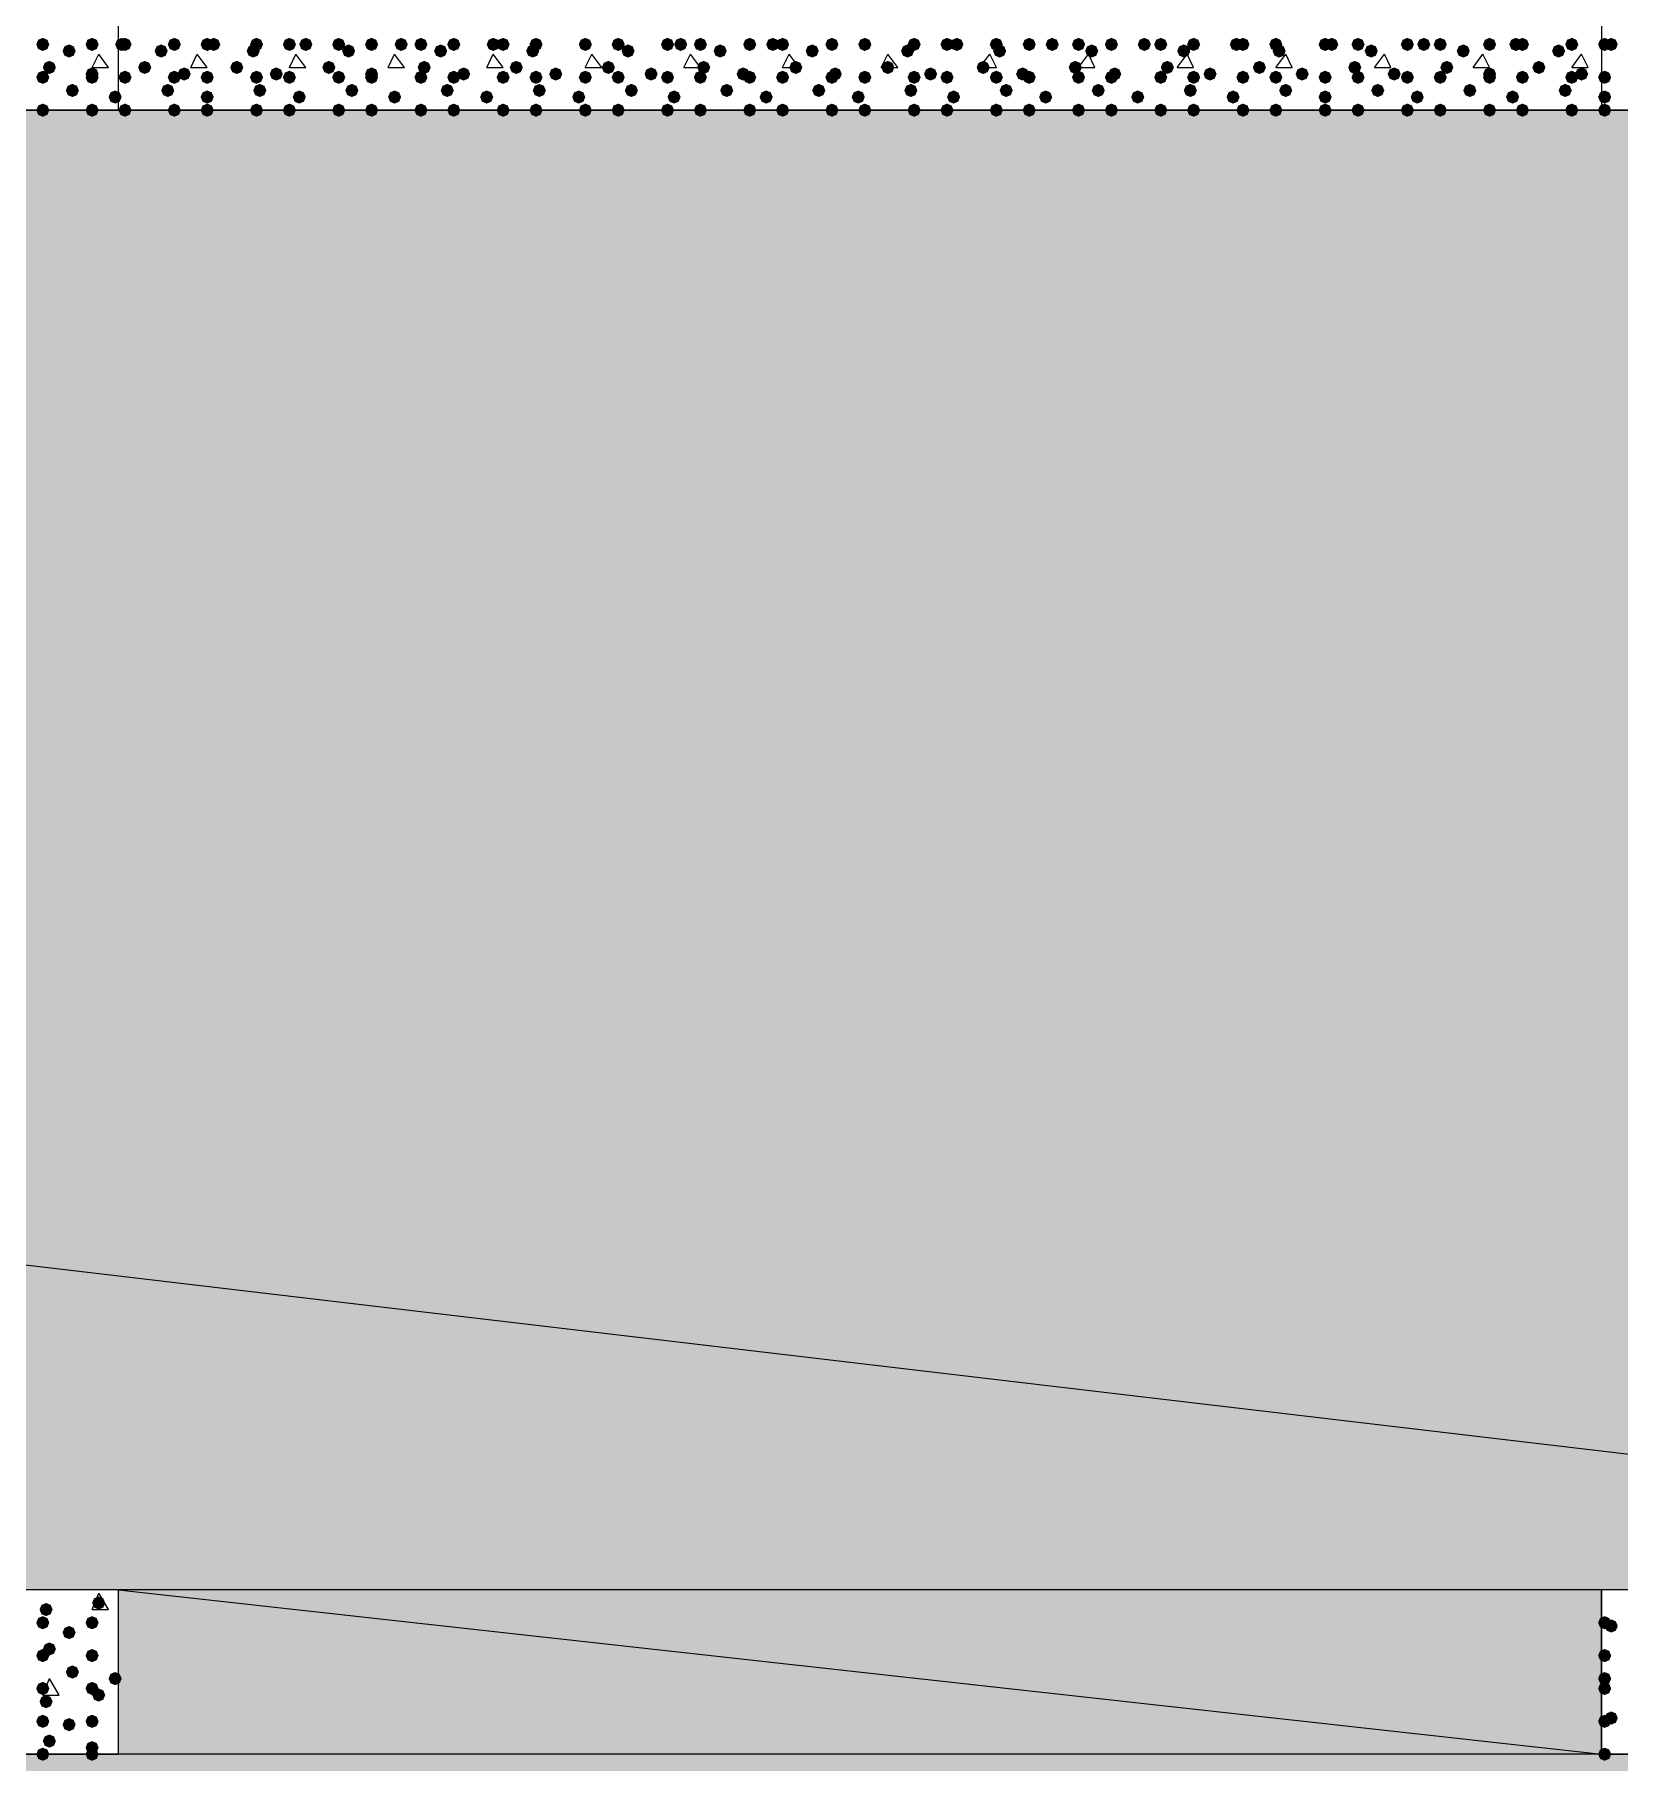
# Model space of a CAD drawing. Header units: millimetres. Extents: x 0 to 420, y 0 to 297.
# Drawn here: x 343.22 to 363.62, y 121.35 to 143.59 of the extents above; entities that cross this region are included whole.
import ezdxf

# ---------------------------------------------------------------- set-up
doc = ezdxf.new("R2010")
doc.units = ezdxf.units.MM
doc.layers.get('0').update_dxf_attribs({"linetype": 'CONTINUOUS'})

msp = doc.modelspace()

# ---------------------------------------------------------------- hatches: boundary and pattern name
at = {"true_color": 0x000007}
for points in [[(343.408, 143.467667), (343.383129, 143.407871), (343.323333, 143.383), (343.263537, 143.407871), (343.238667, 143.467667), (343.263537, 143.527462), (343.323333, 143.552333), (343.383129, 143.527463)], [(344.043, 143.467667), (344.018129, 143.407871), (343.958333, 143.383), (343.898537, 143.407871), (343.873667, 143.467667), (343.898537, 143.527462), (343.958333, 143.552333), (344.018129, 143.527463)], [(363.516333, 143.467667), (363.491463, 143.407871), (363.431667, 143.383), (363.371871, 143.407871), (363.347, 143.467667), (363.371871, 143.527462), (363.431667, 143.552333), (363.491462, 143.527463)], [(363.601, 143.467667), (363.576129, 143.407871), (363.516333, 143.383), (363.456537, 143.407871), (363.431667, 143.467667), (363.456537, 143.527462), (363.516333, 143.552333), (363.576129, 143.527463)], [(343.746667, 143.383), (343.721796, 143.323204), (343.662, 143.298333), (343.602204, 143.323204), (343.577333, 143.383), (343.602204, 143.442796), (343.662, 143.467667), (343.721796, 143.442796)], [(343.408, 143.044333), (343.383129, 142.984537), (343.323333, 142.959667), (343.263537, 142.984537), (343.238667, 143.044333), (343.263537, 143.104129), (343.323333, 143.129), (343.383129, 143.104129)], [(343.492667, 143.171333), (343.467796, 143.111537), (343.408, 143.086667), (343.348204, 143.111537), (343.323333, 143.171333), (343.348204, 143.231129), (343.408, 143.256), (343.467796, 143.231129)], [(344.043, 143.086667), (344.018129, 143.026871), (343.958333, 143.002), (343.898537, 143.026871), (343.873667, 143.086667), (343.898537, 143.146462), (343.958333, 143.171333), (344.018129, 143.146463)], [(344.043, 143.044333), (344.018129, 142.984537), (343.958333, 142.959667), (343.898537, 142.984537), (343.873667, 143.044333), (343.898537, 143.104129), (343.958333, 143.129), (344.018129, 143.104129)], [(363.516333, 143.044333), (363.491463, 142.984537), (363.431667, 142.959667), (363.371871, 142.984537), (363.347, 143.044333), (363.371871, 143.104129), (363.431667, 143.129), (363.491462, 143.104129)], [(343.789, 142.875), (343.764129, 142.815204), (343.704333, 142.790333), (343.644537, 142.815204), (343.619667, 142.875), (343.644537, 142.934796), (343.704333, 142.959667), (343.764129, 142.934796)], [(344.339333, 142.790333), (344.314462, 142.730537), (344.254667, 142.705667), (344.194871, 142.730537), (344.17, 142.790333), (344.194871, 142.850129), (344.254667, 142.875), (344.314462, 142.850129)], [(363.516333, 142.790333), (363.491463, 142.730537), (363.431667, 142.705667), (363.371871, 142.730537), (363.347, 142.790333), (363.371871, 142.850129), (363.431667, 142.875), (363.491462, 142.850129)], [(343.408, 142.621), (343.383129, 142.561204), (343.323333, 142.536333), (343.263537, 142.561204), (343.238667, 142.621), (343.263537, 142.680796), (343.323333, 142.705667), (343.383129, 142.680796)], [(344.043, 142.621), (344.018129, 142.561204), (343.958333, 142.536333), (343.898537, 142.561204), (343.873667, 142.621), (343.898537, 142.680796), (343.958333, 142.705667), (344.018129, 142.680796)], [(363.516333, 142.621), (363.491463, 142.561204), (363.431667, 142.536333), (363.371871, 142.561204), (363.347, 142.621), (363.371871, 142.680796), (363.431667, 142.705667), (363.491462, 142.680796)], [(344.127667, 123.401667), (344.102796, 123.341871), (344.043, 123.317), (343.983204, 123.341871), (343.958333, 123.401667), (343.983204, 123.461462), (344.043, 123.486333), (344.102796, 123.461463)], [(343.450333, 123.317), (343.425462, 123.257204), (343.365667, 123.232333), (343.305871, 123.257204), (343.281, 123.317), (343.305871, 123.376796), (343.365667, 123.401667), (343.425462, 123.376796)], [(343.408, 123.147667), (343.383129, 123.087871), (343.323333, 123.063), (343.263537, 123.087871), (343.238667, 123.147667), (343.263537, 123.207462), (343.323333, 123.232333), (343.383129, 123.207463)], [(343.746667, 123.020667), (343.721796, 122.960871), (343.662, 122.936), (343.602204, 122.960871), (343.577333, 123.020667), (343.602204, 123.080462), (343.662, 123.105333), (343.721796, 123.080463)], [(344.043, 123.147667), (344.018129, 123.087871), (343.958333, 123.063), (343.898537, 123.087871), (343.873667, 123.147667), (343.898537, 123.207462), (343.958333, 123.232333), (344.018129, 123.207463)], [(363.516333, 123.147667), (363.491463, 123.087871), (363.431667, 123.063), (363.371871, 123.087871), (363.347, 123.147667), (363.371871, 123.207462), (363.431667, 123.232333), (363.491462, 123.207463)], [(363.601, 123.105333), (363.576129, 123.045538), (363.516333, 123.020667), (363.456537, 123.045538), (363.431667, 123.105333), (363.456537, 123.165129), (363.516333, 123.19), (363.576129, 123.165129)], [(343.408, 122.724333), (343.383129, 122.664537), (343.323333, 122.639667), (343.263537, 122.664537), (343.238667, 122.724333), (343.263537, 122.784129), (343.323333, 122.809), (343.383129, 122.784129)], [(343.492667, 122.809), (343.467796, 122.749204), (343.408, 122.724333), (343.348204, 122.749204), (343.323333, 122.809), (343.348204, 122.868796), (343.408, 122.893667), (343.467796, 122.868796)], [(344.043, 122.724333), (344.018129, 122.664537), (343.958333, 122.639667), (343.898537, 122.664537), (343.873667, 122.724333), (343.898537, 122.784129), (343.958333, 122.809), (344.018129, 122.784129)], [(344.043, 122.724333), (344.018129, 122.664537), (343.958333, 122.639667), (343.898537, 122.664537), (343.873667, 122.724333), (343.898537, 122.784129), (343.958333, 122.809), (344.018129, 122.784129)], [(363.516333, 122.724333), (363.491463, 122.664537), (363.431667, 122.639667), (363.371871, 122.664537), (363.347, 122.724333), (363.371871, 122.784129), (363.431667, 122.809), (363.491462, 122.784129)], [(343.789, 122.512667), (343.764129, 122.452871), (343.704333, 122.428), (343.644537, 122.452871), (343.619667, 122.512667), (343.644537, 122.572462), (343.704333, 122.597333), (343.764129, 122.572463)], [(343.408, 122.301), (343.383129, 122.241204), (343.323333, 122.216333), (343.263537, 122.241204), (343.238667, 122.301), (343.263537, 122.360796), (343.323333, 122.385667), (343.383129, 122.360796)], [(344.043, 122.301), (344.018129, 122.241204), (343.958333, 122.216333), (343.898537, 122.241204), (343.873667, 122.301), (343.898537, 122.360796), (343.958333, 122.385667), (344.018129, 122.360796)], [(344.339333, 122.428), (344.314462, 122.368204), (344.254667, 122.343333), (344.194871, 122.368204), (344.17, 122.428), (344.194871, 122.487796), (344.254667, 122.512667), (344.314462, 122.487796)], [(363.516333, 122.428), (363.491463, 122.368204), (363.431667, 122.343333), (363.371871, 122.368204), (363.347, 122.428), (363.371871, 122.487796), (363.431667, 122.512667), (363.491462, 122.487796)], [(363.516333, 122.301), (363.491463, 122.241204), (363.431667, 122.216333), (363.371871, 122.241204), (363.347, 122.301), (363.371871, 122.360796), (363.431667, 122.385667), (363.491462, 122.360796)], [(343.450333, 122.131667), (343.425462, 122.071871), (343.365667, 122.047), (343.305871, 122.071871), (343.281, 122.131667), (343.305871, 122.191462), (343.365667, 122.216333), (343.425462, 122.191463)], [(344.127667, 122.216333), (344.102796, 122.156537), (344.043, 122.131667), (343.983204, 122.156537), (343.958333, 122.216333), (343.983204, 122.276129), (344.043, 122.301), (344.102796, 122.276129)], [(343.408, 121.877667), (343.383129, 121.817871), (343.323333, 121.793), (343.263537, 121.817871), (343.238667, 121.877667), (343.263537, 121.937462), (343.323333, 121.962333), (343.383129, 121.937463)], [(343.746667, 121.835333), (343.721796, 121.775538), (343.662, 121.750667), (343.602204, 121.775538), (343.577333, 121.835333), (343.602204, 121.895129), (343.662, 121.92), (343.721796, 121.895129)], [(344.043, 121.877667), (344.018129, 121.817871), (343.958333, 121.793), (343.898537, 121.817871), (343.873667, 121.877667), (343.898537, 121.937462), (343.958333, 121.962333), (344.018129, 121.937463)], [(363.516333, 121.877667), (363.491463, 121.817871), (363.431667, 121.793), (363.371871, 121.817871), (363.347, 121.877667), (363.371871, 121.937462), (363.431667, 121.962333), (363.491462, 121.937463)], [(363.601, 121.92), (363.576129, 121.860204), (363.516333, 121.835333), (363.456537, 121.860204), (363.431667, 121.92), (363.456537, 121.979796), (363.516333, 122.004667), (363.576129, 121.979796)], [(343.492667, 121.623667), (343.467796, 121.563871), (343.408, 121.539), (343.348204, 121.563871), (343.323333, 121.623667), (343.348204, 121.683462), (343.408, 121.708333), (343.467796, 121.683463)], [(343.408, 121.454333), (343.383129, 121.394537), (343.323333, 121.369667), (343.263537, 121.394537), (343.238667, 121.454333), (343.263537, 121.514129), (343.323333, 121.539), (343.383129, 121.514129)], [(344.043, 121.539), (344.018129, 121.479204), (343.958333, 121.454333), (343.898537, 121.479204), (343.873667, 121.539), (343.898537, 121.598796), (343.958333, 121.623667), (344.018129, 121.598796)], [(344.043, 121.454333), (344.018129, 121.394537), (343.958333, 121.369667), (343.898537, 121.394537), (343.873667, 121.454333), (343.898537, 121.514129), (343.958333, 121.539), (344.018129, 121.514129)], [(363.516333, 121.454333), (363.491463, 121.394537), (363.431667, 121.369667), (363.371871, 121.394537), (363.347, 121.454333), (363.371871, 121.514129), (363.431667, 121.539), (363.491462, 121.514129)]]:
    msp.add_hatch(color=0, dxfattribs=at).paths.add_polyline_path(points, flags=0)
at = {"true_color": 0x000008}
for points in [[(344.424, 143.467667), (344.399129, 143.407871), (344.339333, 143.383), (344.279537, 143.407871), (344.254667, 143.467667), (344.279537, 143.527462), (344.339333, 143.552333), (344.399129, 143.527463)], [(344.466333, 143.467667), (344.441462, 143.407871), (344.381667, 143.383), (344.321871, 143.407871), (344.297, 143.467667), (344.321871, 143.527462), (344.381667, 143.552333), (344.441462, 143.527463)], [(345.101333, 143.467667), (345.076462, 143.407871), (345.016667, 143.383), (344.956871, 143.407871), (344.932, 143.467667), (344.956871, 143.527462), (345.016667, 143.552333), (345.076462, 143.527463)], [(345.524667, 143.467667), (345.499796, 143.407871), (345.44, 143.383), (345.380204, 143.407871), (345.355333, 143.467667), (345.380204, 143.527462), (345.44, 143.552333), (345.499796, 143.527463)], [(345.609333, 143.467667), (345.584462, 143.407871), (345.524667, 143.383), (345.464871, 143.407871), (345.44, 143.467667), (345.464871, 143.527462), (345.524667, 143.552333), (345.584462, 143.527463)], [(346.159667, 143.467667), (346.134796, 143.407871), (346.075, 143.383), (346.015204, 143.407871), (345.990333, 143.467667), (346.015204, 143.527462), (346.075, 143.552333), (346.134796, 143.527463)], [(346.583, 143.467667), (346.558129, 143.407871), (346.498333, 143.383), (346.438538, 143.407871), (346.413667, 143.467667), (346.438537, 143.527462), (346.498333, 143.552333), (346.558129, 143.527463)], [(346.794667, 143.467667), (346.769796, 143.407871), (346.71, 143.383), (346.650204, 143.407871), (346.625333, 143.467667), (346.650204, 143.527462), (346.71, 143.552333), (346.769796, 143.527463)], [(347.218, 143.467667), (347.193129, 143.407871), (347.133333, 143.383), (347.073537, 143.407871), (347.048667, 143.467667), (347.073537, 143.527462), (347.133333, 143.552333), (347.193129, 143.527463)], [(347.641333, 143.467667), (347.616463, 143.407871), (347.556667, 143.383), (347.496871, 143.407871), (347.472, 143.467667), (347.496871, 143.527462), (347.556667, 143.552333), (347.616462, 143.527463)], [(348.022333, 143.467667), (347.997462, 143.407871), (347.937667, 143.383), (347.877871, 143.407871), (347.853, 143.467667), (347.877871, 143.527462), (347.937667, 143.552333), (347.997462, 143.527463)], [(348.276333, 143.467667), (348.251463, 143.407871), (348.191667, 143.383), (348.131871, 143.407871), (348.107, 143.467667), (348.131871, 143.527462), (348.191667, 143.552333), (348.251462, 143.527463)], [(348.699667, 143.467667), (348.674796, 143.407871), (348.615, 143.383), (348.555204, 143.407871), (348.530333, 143.467667), (348.555204, 143.527462), (348.615, 143.552333), (348.674796, 143.527463)], [(349.207667, 143.467667), (349.182796, 143.407871), (349.123, 143.383), (349.063204, 143.407871), (349.038333, 143.467667), (349.063204, 143.527462), (349.123, 143.552333), (349.182796, 143.527463)], [(349.334667, 143.467667), (349.309796, 143.407871), (349.25, 143.383), (349.190204, 143.407871), (349.165333, 143.467667), (349.190204, 143.527462), (349.25, 143.552333), (349.309796, 143.527463)], [(349.758, 143.467667), (349.733129, 143.407871), (349.673333, 143.383), (349.613538, 143.407871), (349.588667, 143.467667), (349.613537, 143.527462), (349.673333, 143.552333), (349.733129, 143.527463)], [(350.393, 143.467667), (350.368129, 143.407871), (350.308333, 143.383), (350.248538, 143.407871), (350.223667, 143.467667), (350.248537, 143.527462), (350.308333, 143.552333), (350.368129, 143.527463)], [(350.393, 143.467667), (350.368129, 143.407871), (350.308333, 143.383), (350.248538, 143.407871), (350.223667, 143.467667), (350.248537, 143.527462), (350.308333, 143.552333), (350.368129, 143.527463)], [(350.816333, 143.467667), (350.791462, 143.407871), (350.731667, 143.383), (350.671871, 143.407871), (350.647, 143.467667), (350.671871, 143.527462), (350.731667, 143.552333), (350.791462, 143.527463)], [(351.451333, 143.467667), (351.426462, 143.407871), (351.366667, 143.383), (351.306871, 143.407871), (351.282, 143.467667), (351.306871, 143.527462), (351.366667, 143.552333), (351.426462, 143.527463)], [(351.620667, 143.467667), (351.595796, 143.407871), (351.536, 143.383), (351.476204, 143.407871), (351.451333, 143.467667), (351.476204, 143.527462), (351.536, 143.552333), (351.595796, 143.527463)], [(351.874667, 143.467667), (351.849796, 143.407871), (351.79, 143.383), (351.730204, 143.407871), (351.705333, 143.467667), (351.730204, 143.527462), (351.79, 143.552333), (351.849796, 143.527463)], [(352.509667, 143.467667), (352.484796, 143.407871), (352.425, 143.383), (352.365204, 143.407871), (352.340333, 143.467667), (352.365204, 143.527462), (352.425, 143.552333), (352.484796, 143.527463)], [(352.806, 143.467667), (352.781129, 143.407871), (352.721333, 143.383), (352.661538, 143.407871), (352.636667, 143.467667), (352.661537, 143.527462), (352.721333, 143.552333), (352.781129, 143.527463)], [(352.933, 143.467667), (352.908129, 143.407871), (352.848333, 143.383), (352.788537, 143.407871), (352.763667, 143.467667), (352.788537, 143.527462), (352.848333, 143.552333), (352.908129, 143.527463)], [(353.568, 143.467667), (353.543129, 143.407871), (353.483333, 143.383), (353.423537, 143.407871), (353.398667, 143.467667), (353.423537, 143.527462), (353.483333, 143.552333), (353.543129, 143.527463)], [(353.991333, 143.467667), (353.966462, 143.407871), (353.906667, 143.383), (353.846871, 143.407871), (353.822, 143.467667), (353.846871, 143.527462), (353.906667, 143.552333), (353.966462, 143.527463)], [(353.991333, 143.467667), (353.966462, 143.407871), (353.906667, 143.383), (353.846871, 143.407871), (353.822, 143.467667), (353.846871, 143.527462), (353.906667, 143.552333), (353.966462, 143.527463)], [(354.626333, 143.467667), (354.601462, 143.407871), (354.541667, 143.383), (354.481871, 143.407871), (354.457, 143.467667), (354.481871, 143.527462), (354.541667, 143.552333), (354.601462, 143.527463)], [(355.049667, 143.467667), (355.024796, 143.407871), (354.965, 143.383), (354.905204, 143.407871), (354.880333, 143.467667), (354.905204, 143.527462), (354.965, 143.552333), (355.024796, 143.527463)], [(355.176667, 143.467667), (355.151796, 143.407871), (355.092, 143.383), (355.032204, 143.407871), (355.007333, 143.467667), (355.032204, 143.527462), (355.092, 143.552333), (355.151796, 143.527463)], [(355.684667, 143.467667), (355.659796, 143.407871), (355.6, 143.383), (355.540204, 143.407871), (355.515333, 143.467667), (355.540204, 143.527462), (355.6, 143.552333), (355.659796, 143.527463)], [(356.108, 143.467667), (356.083129, 143.407871), (356.023333, 143.383), (355.963538, 143.407871), (355.938667, 143.467667), (355.963537, 143.527462), (356.023333, 143.552333), (356.083129, 143.527463)], [(356.404333, 143.467667), (356.379462, 143.407871), (356.319667, 143.383), (356.259871, 143.407871), (356.235, 143.467667), (356.259871, 143.527462), (356.319667, 143.552333), (356.379462, 143.527463)], [(356.743, 143.467667), (356.718129, 143.407871), (356.658333, 143.383), (356.598538, 143.407871), (356.573667, 143.467667), (356.598537, 143.527462), (356.658333, 143.552333), (356.718129, 143.527463)], [(357.166333, 143.467667), (357.141462, 143.407871), (357.081667, 143.383), (357.021871, 143.407871), (356.997, 143.467667), (357.021871, 143.527462), (357.081667, 143.552333), (357.141462, 143.527463)], [(357.589667, 143.467667), (357.564796, 143.407871), (357.505, 143.383), (357.445204, 143.407871), (357.420333, 143.467667), (357.445204, 143.527462), (357.505, 143.552333), (357.564796, 143.527463)], [(357.801333, 143.467667), (357.776462, 143.407871), (357.716667, 143.383), (357.656871, 143.407871), (357.632, 143.467667), (357.656871, 143.527462), (357.716667, 143.552333), (357.776462, 143.527463)], [(358.224667, 143.467667), (358.199796, 143.407871), (358.14, 143.383), (358.080204, 143.407871), (358.055333, 143.467667), (358.080204, 143.527462), (358.14, 143.552333), (358.199796, 143.527463)], [(358.775, 143.467667), (358.750129, 143.407871), (358.690333, 143.383), (358.630538, 143.407871), (358.605667, 143.467667), (358.630537, 143.527462), (358.690333, 143.552333), (358.750129, 143.527463)], [(358.859667, 143.467667), (358.834796, 143.407871), (358.775, 143.383), (358.715204, 143.407871), (358.690333, 143.467667), (358.715204, 143.527462), (358.775, 143.552333), (358.834796, 143.527463)], [(359.283, 143.467667), (359.258129, 143.407871), (359.198333, 143.383), (359.138537, 143.407871), (359.113667, 143.467667), (359.138537, 143.527462), (359.198333, 143.552333), (359.258129, 143.527463)], [(359.918, 143.467667), (359.893129, 143.407871), (359.833333, 143.383), (359.773537, 143.407871), (359.748667, 143.467667), (359.773537, 143.527462), (359.833333, 143.552333), (359.893129, 143.527463)], [(360.002667, 143.467667), (359.977796, 143.407871), (359.918, 143.383), (359.858204, 143.407871), (359.833333, 143.467667), (359.858204, 143.527462), (359.918, 143.552333), (359.977796, 143.527463)], [(360.341333, 143.467667), (360.316462, 143.407871), (360.256667, 143.383), (360.196871, 143.407871), (360.172, 143.467667), (360.196871, 143.527462), (360.256667, 143.552333), (360.316462, 143.527463)], [(360.976333, 143.467667), (360.951462, 143.407871), (360.891667, 143.383), (360.831871, 143.407871), (360.807, 143.467667), (360.831871, 143.527462), (360.891667, 143.552333), (360.951462, 143.527463)], [(361.188, 143.467667), (361.163129, 143.407871), (361.103333, 143.383), (361.043537, 143.407871), (361.018667, 143.467667), (361.043537, 143.527462), (361.103333, 143.552333), (361.163129, 143.527463)], [(361.399667, 143.467667), (361.374796, 143.407871), (361.315, 143.383), (361.255204, 143.407871), (361.230333, 143.467667), (361.255204, 143.527462), (361.315, 143.552333), (361.374796, 143.527463)], [(362.034667, 143.467667), (362.009796, 143.407871), (361.95, 143.383), (361.890204, 143.407871), (361.865333, 143.467667), (361.890204, 143.527462), (361.95, 143.552333), (362.009796, 143.527463)], [(362.373333, 143.467667), (362.348462, 143.407871), (362.288667, 143.383), (362.228871, 143.407871), (362.204, 143.467667), (362.228871, 143.527462), (362.288667, 143.552333), (362.348462, 143.527463)], [(362.458, 143.467667), (362.433129, 143.407871), (362.373333, 143.383), (362.313538, 143.407871), (362.288667, 143.467667), (362.313537, 143.527462), (362.373333, 143.552333), (362.433129, 143.527463)], [(363.093, 143.467667), (363.068129, 143.407871), (363.008333, 143.383), (362.948537, 143.407871), (362.923667, 143.467667), (362.948537, 143.527462), (363.008333, 143.552333), (363.068129, 143.527463)], [(344.932, 143.383), (344.907129, 143.323204), (344.847333, 143.298333), (344.787537, 143.323204), (344.762667, 143.383), (344.787537, 143.442796), (344.847333, 143.467667), (344.907129, 143.442796)], [(346.117333, 143.383), (346.092462, 143.323204), (346.032667, 143.298333), (345.972871, 143.323204), (345.948, 143.383), (345.972871, 143.442796), (346.032667, 143.467667), (346.092462, 143.442796)], [(347.345, 143.383), (347.320129, 143.323204), (347.260333, 143.298333), (347.200538, 143.323204), (347.175667, 143.383), (347.200537, 143.442796), (347.260333, 143.467667), (347.320129, 143.442796)], [(348.530333, 143.383), (348.505463, 143.323204), (348.445667, 143.298333), (348.385871, 143.323204), (348.361, 143.383), (348.385871, 143.442796), (348.445667, 143.467667), (348.505462, 143.442796)], [(349.715667, 143.383), (349.690796, 143.323204), (349.631, 143.298333), (349.571204, 143.323204), (349.546333, 143.383), (349.571204, 143.442796), (349.631, 143.467667), (349.690796, 143.442796)], [(350.943333, 143.383), (350.918462, 143.323204), (350.858667, 143.298333), (350.798871, 143.323204), (350.774, 143.383), (350.798871, 143.442796), (350.858667, 143.467667), (350.918462, 143.442796)], [(352.128667, 143.383), (352.103796, 143.323204), (352.044, 143.298333), (351.984204, 143.323204), (351.959333, 143.383), (351.984204, 143.442796), (352.044, 143.467667), (352.103796, 143.442796)], [(353.314, 143.383), (353.289129, 143.323204), (353.229333, 143.298333), (353.169537, 143.323204), (353.144667, 143.383), (353.169537, 143.442796), (353.229333, 143.467667), (353.289129, 143.442796)], [(354.541667, 143.383), (354.516796, 143.323204), (354.457, 143.298333), (354.397204, 143.323204), (354.372333, 143.383), (354.397204, 143.442796), (354.457, 143.467667), (354.516796, 143.442796)], [(355.727, 143.383), (355.702129, 143.323204), (355.642333, 143.298333), (355.582538, 143.323204), (355.557667, 143.383), (355.582537, 143.442796), (355.642333, 143.467667), (355.702129, 143.442796)], [(356.912333, 143.383), (356.887462, 143.323204), (356.827667, 143.298333), (356.767871, 143.323204), (356.743, 143.383), (356.767871, 143.442796), (356.827667, 143.467667), (356.887462, 143.442796)], [(358.097667, 143.383), (358.072796, 143.323204), (358.013, 143.298333), (357.953204, 143.323204), (357.928333, 143.383), (357.953204, 143.442796), (358.013, 143.467667), (358.072796, 143.442796)], [(359.325333, 143.383), (359.300462, 143.323204), (359.240667, 143.298333), (359.180871, 143.323204), (359.156, 143.383), (359.180871, 143.442796), (359.240667, 143.467667), (359.300462, 143.442796)], [(360.510667, 143.383), (360.485796, 143.323204), (360.426, 143.298333), (360.366204, 143.323204), (360.341333, 143.383), (360.366204, 143.442796), (360.426, 143.467667), (360.485796, 143.442796)], [(361.696, 143.383), (361.671129, 143.323204), (361.611333, 143.298333), (361.551537, 143.323204), (361.526667, 143.383), (361.551537, 143.442796), (361.611333, 143.467667), (361.671129, 143.442796)], [(362.923667, 143.383), (362.898796, 143.323204), (362.839, 143.298333), (362.779204, 143.323204), (362.754333, 143.383), (362.779204, 143.442796), (362.839, 143.467667), (362.898796, 143.442796)], [(344.466333, 143.044333), (344.441462, 142.984537), (344.381667, 142.959667), (344.321871, 142.984537), (344.297, 143.044333), (344.321871, 143.104129), (344.381667, 143.129), (344.441462, 143.104129)], [(344.720333, 143.171333), (344.695462, 143.111537), (344.635667, 143.086667), (344.575871, 143.111537), (344.551, 143.171333), (344.575871, 143.231129), (344.635667, 143.256), (344.695462, 143.231129)], [(345.101333, 143.044333), (345.076462, 142.984537), (345.016667, 142.959667), (344.956871, 142.984537), (344.932, 143.044333), (344.956871, 143.104129), (345.016667, 143.129), (345.076462, 143.104129)], [(345.228333, 143.086667), (345.203463, 143.026871), (345.143667, 143.002), (345.083871, 143.026871), (345.059, 143.086667), (345.083871, 143.146462), (345.143667, 143.171333), (345.203462, 143.146463)], [(345.524667, 143.044333), (345.499796, 142.984537), (345.44, 142.959667), (345.380204, 142.984537), (345.355333, 143.044333), (345.380204, 143.104129), (345.44, 143.129), (345.499796, 143.104129)], [(345.905667, 143.171333), (345.880796, 143.111537), (345.821, 143.086667), (345.761204, 143.111537), (345.736333, 143.171333), (345.761204, 143.231129), (345.821, 143.256), (345.880796, 143.231129)], [(346.159667, 143.044333), (346.134796, 142.984537), (346.075, 142.959667), (346.015204, 142.984537), (345.990333, 143.044333), (346.015204, 143.104129), (346.075, 143.129), (346.134796, 143.104129)], [(346.413667, 143.086667), (346.388796, 143.026871), (346.329, 143.002), (346.269204, 143.026871), (346.244333, 143.086667), (346.269204, 143.146462), (346.329, 143.171333), (346.388796, 143.146463)], [(346.583, 143.044333), (346.558129, 142.984537), (346.498333, 142.959667), (346.438538, 142.984537), (346.413667, 143.044333), (346.438537, 143.104129), (346.498333, 143.129), (346.558129, 143.104129)], [(347.091, 143.171333), (347.066129, 143.111537), (347.006333, 143.086667), (346.946537, 143.111537), (346.921667, 143.171333), (346.946537, 143.231129), (347.006333, 143.256), (347.066129, 143.231129)], [(347.218, 143.044333), (347.193129, 142.984537), (347.133333, 142.959667), (347.073537, 142.984537), (347.048667, 143.044333), (347.073537, 143.104129), (347.133333, 143.129), (347.193129, 143.104129)], [(347.641333, 143.086667), (347.616463, 143.026871), (347.556667, 143.002), (347.496871, 143.026871), (347.472, 143.086667), (347.496871, 143.146462), (347.556667, 143.171333), (347.616462, 143.146463)], [(347.641333, 143.044333), (347.616463, 142.984537), (347.556667, 142.959667), (347.496871, 142.984537), (347.472, 143.044333), (347.496871, 143.104129), (347.556667, 143.129), (347.616462, 143.104129)], [(348.276333, 143.044333), (348.251463, 142.984537), (348.191667, 142.959667), (348.131871, 142.984537), (348.107, 143.044333), (348.131871, 143.104129), (348.191667, 143.129), (348.251462, 143.104129)], [(348.318667, 143.171333), (348.293796, 143.111537), (348.234, 143.086667), (348.174204, 143.111537), (348.149333, 143.171333), (348.174204, 143.231129), (348.234, 143.256), (348.293796, 143.231129)], [(348.699667, 143.044333), (348.674796, 142.984537), (348.615, 142.959667), (348.555204, 142.984537), (348.530333, 143.044333), (348.555204, 143.104129), (348.615, 143.129), (348.674796, 143.104129)], [(348.826667, 143.086667), (348.801796, 143.026871), (348.742, 143.002), (348.682204, 143.026871), (348.657333, 143.086667), (348.682204, 143.146462), (348.742, 143.171333), (348.801796, 143.146463)], [(349.334667, 143.044333), (349.309796, 142.984537), (349.25, 142.959667), (349.190204, 142.984537), (349.165333, 143.044333), (349.190204, 143.104129), (349.25, 143.129), (349.309796, 143.104129)], [(349.504, 143.171333), (349.479129, 143.111537), (349.419333, 143.086667), (349.359537, 143.111537), (349.334667, 143.171333), (349.359537, 143.231129), (349.419333, 143.256), (349.479129, 143.231129)], [(349.758, 143.044333), (349.733129, 142.984537), (349.673333, 142.959667), (349.613538, 142.984537), (349.588667, 143.044333), (349.613537, 143.104129), (349.673333, 143.129), (349.733129, 143.104129)], [(350.012, 143.086667), (349.987129, 143.026871), (349.927333, 143.002), (349.867538, 143.026871), (349.842667, 143.086667), (349.867537, 143.146462), (349.927333, 143.171333), (349.987129, 143.146463)], [(350.393, 143.044333), (350.368129, 142.984537), (350.308333, 142.959667), (350.248538, 142.984537), (350.223667, 143.044333), (350.248537, 143.104129), (350.308333, 143.129), (350.368129, 143.104129)], [(350.689333, 143.171333), (350.664462, 143.111537), (350.604667, 143.086667), (350.544871, 143.111537), (350.52, 143.171333), (350.544871, 143.231129), (350.604667, 143.256), (350.664462, 143.231129)], [(350.816333, 143.044333), (350.791462, 142.984537), (350.731667, 142.959667), (350.671871, 142.984537), (350.647, 143.044333), (350.671871, 143.104129), (350.731667, 143.129), (350.791462, 143.104129)], [(351.239667, 143.086667), (351.214796, 143.026871), (351.155, 143.002), (351.095204, 143.026871), (351.070333, 143.086667), (351.095204, 143.146462), (351.155, 143.171333), (351.214796, 143.146463)], [(351.451333, 143.044333), (351.426462, 142.984537), (351.366667, 142.959667), (351.306871, 142.984537), (351.282, 143.044333), (351.306871, 143.104129), (351.366667, 143.129), (351.426462, 143.104129)], [(351.874667, 143.044333), (351.849796, 142.984537), (351.79, 142.959667), (351.730204, 142.984537), (351.705333, 143.044333), (351.730204, 143.104129), (351.79, 143.129), (351.849796, 143.104129)], [(351.917, 143.171333), (351.892129, 143.111537), (351.832333, 143.086667), (351.772538, 143.111537), (351.747667, 143.171333), (351.772537, 143.231129), (351.832333, 143.256), (351.892129, 143.231129)], [(352.425, 143.086667), (352.400129, 143.026871), (352.340333, 143.002), (352.280538, 143.026871), (352.255667, 143.086667), (352.280537, 143.146462), (352.340333, 143.171333), (352.400129, 143.146463)], [(352.509667, 143.044333), (352.484796, 142.984537), (352.425, 142.959667), (352.365204, 142.984537), (352.340333, 143.044333), (352.365204, 143.104129), (352.425, 143.129), (352.484796, 143.104129)], [(352.933, 143.044333), (352.908129, 142.984537), (352.848333, 142.959667), (352.788537, 142.984537), (352.763667, 143.044333), (352.788537, 143.104129), (352.848333, 143.129), (352.908129, 143.104129)], [(353.102333, 143.171333), (353.077462, 143.111537), (353.017667, 143.086667), (352.957871, 143.111537), (352.933, 143.171333), (352.957871, 143.231129), (353.017667, 143.256), (353.077462, 143.231129)], [(353.568, 143.044333), (353.543129, 142.984537), (353.483333, 142.959667), (353.423537, 142.984537), (353.398667, 143.044333), (353.423537, 143.104129), (353.483333, 143.129), (353.543129, 143.104129)], [(353.610333, 143.086667), (353.585462, 143.026871), (353.525667, 143.002), (353.465871, 143.026871), (353.441, 143.086667), (353.465871, 143.146462), (353.525667, 143.171333), (353.585462, 143.146463)], [(353.991333, 143.044333), (353.966462, 142.984537), (353.906667, 142.959667), (353.846871, 142.984537), (353.822, 143.044333), (353.846871, 143.104129), (353.906667, 143.129), (353.966462, 143.104129)], [(354.287667, 143.171333), (354.262796, 143.111537), (354.203, 143.086667), (354.143204, 143.111537), (354.118333, 143.171333), (354.143204, 143.231129), (354.203, 143.256), (354.262796, 143.231129)], [(354.626333, 143.044333), (354.601462, 142.984537), (354.541667, 142.959667), (354.481871, 142.984537), (354.457, 143.044333), (354.481871, 143.104129), (354.541667, 143.129), (354.601462, 143.104129)], [(354.838, 143.086667), (354.813129, 143.026871), (354.753333, 143.002), (354.693537, 143.026871), (354.668667, 143.086667), (354.693537, 143.146462), (354.753333, 143.171333), (354.813129, 143.146463)], [(355.049667, 143.044333), (355.024796, 142.984537), (354.965, 142.959667), (354.905204, 142.984537), (354.880333, 143.044333), (354.905204, 143.104129), (354.965, 143.129), (355.024796, 143.104129)], [(355.515333, 143.171333), (355.490463, 143.111537), (355.430667, 143.086667), (355.370871, 143.111537), (355.346, 143.171333), (355.370871, 143.231129), (355.430667, 143.256), (355.490462, 143.231129)], [(355.684667, 143.044333), (355.659796, 142.984537), (355.6, 142.959667), (355.540204, 142.984537), (355.515333, 143.044333), (355.540204, 143.104129), (355.6, 143.129), (355.659796, 143.104129)], [(356.023333, 143.086667), (355.998462, 143.026871), (355.938667, 143.002), (355.878871, 143.026871), (355.854, 143.086667), (355.878871, 143.146462), (355.938667, 143.171333), (355.998462, 143.146463)], [(356.108, 143.044333), (356.083129, 142.984537), (356.023333, 142.959667), (355.963538, 142.984537), (355.938667, 143.044333), (355.963537, 143.104129), (356.023333, 143.129), (356.083129, 143.104129)], [(356.700667, 143.171333), (356.675796, 143.111537), (356.616, 143.086667), (356.556204, 143.111537), (356.531333, 143.171333), (356.556204, 143.231129), (356.616, 143.256), (356.675796, 143.231129)], [(356.743, 143.044333), (356.718129, 142.984537), (356.658333, 142.959667), (356.598538, 142.984537), (356.573667, 143.044333), (356.598537, 143.104129), (356.658333, 143.129), (356.718129, 143.104129)], [(357.166333, 143.044333), (357.141462, 142.984537), (357.081667, 142.959667), (357.021871, 142.984537), (356.997, 143.044333), (357.021871, 143.104129), (357.081667, 143.129), (357.141462, 143.104129)], [(357.208667, 143.086667), (357.183796, 143.026871), (357.124, 143.002), (357.064204, 143.026871), (357.039333, 143.086667), (357.064204, 143.146462), (357.124, 143.171333), (357.183796, 143.146463)], [(357.801333, 143.044333), (357.776462, 142.984537), (357.716667, 142.959667), (357.656871, 142.984537), (357.632, 143.044333), (357.656871, 143.104129), (357.716667, 143.129), (357.776462, 143.104129)], [(357.886, 143.171333), (357.861129, 143.111537), (357.801333, 143.086667), (357.741537, 143.111537), (357.716667, 143.171333), (357.741537, 143.231129), (357.801333, 143.256), (357.861129, 143.231129)], [(358.224667, 143.044333), (358.199796, 142.984537), (358.14, 142.959667), (358.080204, 142.984537), (358.055333, 143.044333), (358.080204, 143.104129), (358.14, 143.129), (358.199796, 143.104129)], [(358.436333, 143.086667), (358.411462, 143.026871), (358.351667, 143.002), (358.291871, 143.026871), (358.267, 143.086667), (358.291871, 143.146462), (358.351667, 143.171333), (358.411462, 143.146463)], [(358.859667, 143.044333), (358.834796, 142.984537), (358.775, 142.959667), (358.715204, 142.984537), (358.690333, 143.044333), (358.715204, 143.104129), (358.775, 143.129), (358.834796, 143.104129)], [(359.071333, 143.171333), (359.046462, 143.111537), (358.986667, 143.086667), (358.926871, 143.111537), (358.902, 143.171333), (358.926871, 143.231129), (358.986667, 143.256), (359.046462, 143.231129)], [(359.283, 143.044333), (359.258129, 142.984537), (359.198333, 142.959667), (359.138537, 142.984537), (359.113667, 143.044333), (359.138537, 143.104129), (359.198333, 143.129), (359.258129, 143.104129)], [(359.621667, 143.086667), (359.596796, 143.026871), (359.537, 143.002), (359.477204, 143.026871), (359.452333, 143.086667), (359.477204, 143.146462), (359.537, 143.171333), (359.596796, 143.146463)], [(359.918, 143.044333), (359.893129, 142.984537), (359.833333, 142.959667), (359.773537, 142.984537), (359.748667, 143.044333), (359.773537, 143.104129), (359.833333, 143.129), (359.893129, 143.104129)], [(360.299, 143.171333), (360.274129, 143.111537), (360.214333, 143.086667), (360.154537, 143.111537), (360.129667, 143.171333), (360.154537, 143.231129), (360.214333, 143.256), (360.274129, 143.231129)], [(360.341333, 143.044333), (360.316462, 142.984537), (360.256667, 142.959667), (360.196871, 142.984537), (360.172, 143.044333), (360.196871, 143.104129), (360.256667, 143.129), (360.316462, 143.104129)], [(360.807, 143.086667), (360.782129, 143.026871), (360.722333, 143.002), (360.662537, 143.026871), (360.637667, 143.086667), (360.662537, 143.146462), (360.722333, 143.171333), (360.782129, 143.146463)], [(360.976333, 143.044333), (360.951462, 142.984537), (360.891667, 142.959667), (360.831871, 142.984537), (360.807, 143.044333), (360.831871, 143.104129), (360.891667, 143.129), (360.951462, 143.104129)], [(361.399667, 143.044333), (361.374796, 142.984537), (361.315, 142.959667), (361.255204, 142.984537), (361.230333, 143.044333), (361.255204, 143.104129), (361.315, 143.129), (361.374796, 143.104129)], [(361.484333, 143.171333), (361.459462, 143.111537), (361.399667, 143.086667), (361.339871, 143.111537), (361.315, 143.171333), (361.339871, 143.231129), (361.399667, 143.256), (361.459462, 143.231129)], [(362.034667, 143.086667), (362.009796, 143.026871), (361.95, 143.002), (361.890204, 143.026871), (361.865333, 143.086667), (361.890204, 143.146462), (361.95, 143.171333), (362.009796, 143.146463)], [(362.034667, 143.044333), (362.009796, 142.984537), (361.95, 142.959667), (361.890204, 142.984537), (361.865333, 143.044333), (361.890204, 143.104129), (361.95, 143.129), (362.009796, 143.104129)], [(362.458, 143.044333), (362.433129, 142.984537), (362.373333, 142.959667), (362.313538, 142.984537), (362.288667, 143.044333), (362.313537, 143.104129), (362.373333, 143.129), (362.433129, 143.104129)], [(362.669667, 143.171333), (362.644796, 143.111537), (362.585, 143.086667), (362.525204, 143.111537), (362.500333, 143.171333), (362.525204, 143.231129), (362.585, 143.256), (362.644796, 143.231129)], [(363.093, 143.044333), (363.068129, 142.984537), (363.008333, 142.959667), (362.948537, 142.984537), (362.923667, 143.044333), (362.948537, 143.104129), (363.008333, 143.129), (363.068129, 143.104129)], [(363.22, 143.086667), (363.195129, 143.026871), (363.135333, 143.002), (363.075538, 143.026871), (363.050667, 143.086667), (363.075537, 143.146462), (363.135333, 143.171333), (363.195129, 143.146463)], [(345.016667, 142.875), (344.991796, 142.815204), (344.932, 142.790333), (344.872204, 142.815204), (344.847333, 142.875), (344.872204, 142.934796), (344.932, 142.959667), (344.991796, 142.934796)], [(345.524667, 142.790333), (345.499796, 142.730537), (345.44, 142.705667), (345.380204, 142.730537), (345.355333, 142.790333), (345.380204, 142.850129), (345.44, 142.875), (345.499796, 142.850129)], [(346.202, 142.875), (346.177129, 142.815204), (346.117333, 142.790333), (346.057538, 142.815204), (346.032667, 142.875), (346.057537, 142.934796), (346.117333, 142.959667), (346.177129, 142.934796)], [(346.71, 142.790333), (346.685129, 142.730537), (346.625333, 142.705667), (346.565538, 142.730537), (346.540667, 142.790333), (346.565537, 142.850129), (346.625333, 142.875), (346.685129, 142.850129)], [(347.387333, 142.875), (347.362462, 142.815204), (347.302667, 142.790333), (347.242871, 142.815204), (347.218, 142.875), (347.242871, 142.934796), (347.302667, 142.959667), (347.362462, 142.934796)], [(347.937667, 142.790333), (347.912796, 142.730537), (347.853, 142.705667), (347.793204, 142.730537), (347.768333, 142.790333), (347.793204, 142.850129), (347.853, 142.875), (347.912796, 142.850129)], [(348.615, 142.875), (348.590129, 142.815204), (348.530333, 142.790333), (348.470537, 142.815204), (348.445667, 142.875), (348.470537, 142.934796), (348.530333, 142.959667), (348.590129, 142.934796)], [(349.123, 142.790333), (349.098129, 142.730537), (349.038333, 142.705667), (348.978538, 142.730537), (348.953667, 142.790333), (348.978537, 142.850129), (349.038333, 142.875), (349.098129, 142.850129)], [(349.800333, 142.875), (349.775463, 142.815204), (349.715667, 142.790333), (349.655871, 142.815204), (349.631, 142.875), (349.655871, 142.934796), (349.715667, 142.959667), (349.775462, 142.934796)], [(350.308333, 142.790333), (350.283462, 142.730537), (350.223667, 142.705667), (350.163871, 142.730537), (350.139, 142.790333), (350.163871, 142.850129), (350.223667, 142.875), (350.283462, 142.850129)], [(350.985667, 142.875), (350.960796, 142.815204), (350.901, 142.790333), (350.841204, 142.815204), (350.816333, 142.875), (350.841204, 142.934796), (350.901, 142.959667), (350.960796, 142.934796)], [(351.536, 142.790333), (351.511129, 142.730537), (351.451333, 142.705667), (351.391538, 142.730537), (351.366667, 142.790333), (351.391537, 142.850129), (351.451333, 142.875), (351.511129, 142.850129)], [(352.213333, 142.875), (352.188463, 142.815204), (352.128667, 142.790333), (352.068871, 142.815204), (352.044, 142.875), (352.068871, 142.934796), (352.128667, 142.959667), (352.188462, 142.934796)], [(352.721333, 142.790333), (352.696462, 142.730537), (352.636667, 142.705667), (352.576871, 142.730537), (352.552, 142.790333), (352.576871, 142.850129), (352.636667, 142.875), (352.696462, 142.850129)], [(353.398667, 142.875), (353.373796, 142.815204), (353.314, 142.790333), (353.254204, 142.815204), (353.229333, 142.875), (353.254204, 142.934796), (353.314, 142.959667), (353.373796, 142.934796)], [(353.906667, 142.790333), (353.881796, 142.730537), (353.822, 142.705667), (353.762204, 142.730537), (353.737333, 142.790333), (353.762204, 142.850129), (353.822, 142.875), (353.881796, 142.850129)], [(354.584, 142.875), (354.559129, 142.815204), (354.499333, 142.790333), (354.439537, 142.815204), (354.414667, 142.875), (354.439537, 142.934796), (354.499333, 142.959667), (354.559129, 142.934796)], [(355.134333, 142.790333), (355.109462, 142.730537), (355.049667, 142.705667), (354.989871, 142.730537), (354.965, 142.790333), (354.989871, 142.850129), (355.049667, 142.875), (355.109462, 142.850129)], [(355.811667, 142.875), (355.786796, 142.815204), (355.727, 142.790333), (355.667204, 142.815204), (355.642333, 142.875), (355.667204, 142.934796), (355.727, 142.959667), (355.786796, 142.934796)], [(356.319667, 142.790333), (356.294796, 142.730537), (356.235, 142.705667), (356.175204, 142.730537), (356.150333, 142.790333), (356.175204, 142.850129), (356.235, 142.875), (356.294796, 142.850129)], [(356.997, 142.875), (356.972129, 142.815204), (356.912333, 142.790333), (356.852538, 142.815204), (356.827667, 142.875), (356.852537, 142.934796), (356.912333, 142.959667), (356.972129, 142.934796)], [(357.505, 142.790333), (357.480129, 142.730537), (357.420333, 142.705667), (357.360537, 142.730537), (357.335667, 142.790333), (357.360537, 142.850129), (357.420333, 142.875), (357.480129, 142.850129)], [(358.182333, 142.875), (358.157462, 142.815204), (358.097667, 142.790333), (358.037871, 142.815204), (358.013, 142.875), (358.037871, 142.934796), (358.097667, 142.959667), (358.157462, 142.934796)], [(358.732667, 142.790333), (358.707796, 142.730537), (358.648, 142.705667), (358.588204, 142.730537), (358.563333, 142.790333), (358.588204, 142.850129), (358.648, 142.875), (358.707796, 142.850129)], [(359.41, 142.875), (359.385129, 142.815204), (359.325333, 142.790333), (359.265538, 142.815204), (359.240667, 142.875), (359.265537, 142.934796), (359.325333, 142.959667), (359.385129, 142.934796)], [(359.918, 142.790333), (359.893129, 142.730537), (359.833333, 142.705667), (359.773537, 142.730537), (359.748667, 142.790333), (359.773537, 142.850129), (359.833333, 142.875), (359.893129, 142.850129)], [(360.595333, 142.875), (360.570462, 142.815204), (360.510667, 142.790333), (360.450871, 142.815204), (360.426, 142.875), (360.450871, 142.934796), (360.510667, 142.959667), (360.570462, 142.934796)], [(361.103333, 142.790333), (361.078463, 142.730537), (361.018667, 142.705667), (360.958871, 142.730537), (360.934, 142.790333), (360.958871, 142.850129), (361.018667, 142.875), (361.078462, 142.850129)], [(361.780667, 142.875), (361.755796, 142.815204), (361.696, 142.790333), (361.636204, 142.815204), (361.611333, 142.875), (361.636204, 142.934796), (361.696, 142.959667), (361.755796, 142.934796)], [(362.331, 142.790333), (362.306129, 142.730537), (362.246333, 142.705667), (362.186537, 142.730537), (362.161667, 142.790333), (362.186537, 142.850129), (362.246333, 142.875), (362.306129, 142.850129)], [(363.008333, 142.875), (362.983462, 142.815204), (362.923667, 142.790333), (362.863871, 142.815204), (362.839, 142.875), (362.863871, 142.934796), (362.923667, 142.959667), (362.983462, 142.934796)], [(344.466333, 142.621), (344.441462, 142.561204), (344.381667, 142.536333), (344.321871, 142.561204), (344.297, 142.621), (344.321871, 142.680796), (344.381667, 142.705667), (344.441462, 142.680796)], [(345.101333, 142.621), (345.076462, 142.561204), (345.016667, 142.536333), (344.956871, 142.561204), (344.932, 142.621), (344.956871, 142.680796), (345.016667, 142.705667), (345.076462, 142.680796)], [(345.524667, 142.621), (345.499796, 142.561204), (345.44, 142.536333), (345.380204, 142.561204), (345.355333, 142.621), (345.380204, 142.680796), (345.44, 142.705667), (345.499796, 142.680796)], [(346.159667, 142.621), (346.134796, 142.561204), (346.075, 142.536333), (346.015204, 142.561204), (345.990333, 142.621), (346.015204, 142.680796), (346.075, 142.705667), (346.134796, 142.680796)], [(346.583, 142.621), (346.558129, 142.561204), (346.498333, 142.536333), (346.438538, 142.561204), (346.413667, 142.621), (346.438537, 142.680796), (346.498333, 142.705667), (346.558129, 142.680796)], [(347.218, 142.621), (347.193129, 142.561204), (347.133333, 142.536333), (347.073537, 142.561204), (347.048667, 142.621), (347.073537, 142.680796), (347.133333, 142.705667), (347.193129, 142.680796)], [(347.641333, 142.621), (347.616463, 142.561204), (347.556667, 142.536333), (347.496871, 142.561204), (347.472, 142.621), (347.496871, 142.680796), (347.556667, 142.705667), (347.616462, 142.680796)], [(348.276333, 142.621), (348.251463, 142.561204), (348.191667, 142.536333), (348.131871, 142.561204), (348.107, 142.621), (348.131871, 142.680796), (348.191667, 142.705667), (348.251462, 142.680796)], [(348.699667, 142.621), (348.674796, 142.561204), (348.615, 142.536333), (348.555204, 142.561204), (348.530333, 142.621), (348.555204, 142.680796), (348.615, 142.705667), (348.674796, 142.680796)], [(349.334667, 142.621), (349.309796, 142.561204), (349.25, 142.536333), (349.190204, 142.561204), (349.165333, 142.621), (349.190204, 142.680796), (349.25, 142.705667), (349.309796, 142.680796)], [(349.758, 142.621), (349.733129, 142.561204), (349.673333, 142.536333), (349.613538, 142.561204), (349.588667, 142.621), (349.613537, 142.680796), (349.673333, 142.705667), (349.733129, 142.680796)], [(350.393, 142.621), (350.368129, 142.561204), (350.308333, 142.536333), (350.248538, 142.561204), (350.223667, 142.621), (350.248537, 142.680796), (350.308333, 142.705667), (350.368129, 142.680796)], [(350.816333, 142.621), (350.791462, 142.561204), (350.731667, 142.536333), (350.671871, 142.561204), (350.647, 142.621), (350.671871, 142.680796), (350.731667, 142.705667), (350.791462, 142.680796)], [(351.451333, 142.621), (351.426462, 142.561204), (351.366667, 142.536333), (351.306871, 142.561204), (351.282, 142.621), (351.306871, 142.680796), (351.366667, 142.705667), (351.426462, 142.680796)], [(351.874667, 142.621), (351.849796, 142.561204), (351.79, 142.536333), (351.730204, 142.561204), (351.705333, 142.621), (351.730204, 142.680796), (351.79, 142.705667), (351.849796, 142.680796)], [(352.509667, 142.621), (352.484796, 142.561204), (352.425, 142.536333), (352.365204, 142.561204), (352.340333, 142.621), (352.365204, 142.680796), (352.425, 142.705667), (352.484796, 142.680796)], [(352.933, 142.621), (352.908129, 142.561204), (352.848333, 142.536333), (352.788537, 142.561204), (352.763667, 142.621), (352.788537, 142.680796), (352.848333, 142.705667), (352.908129, 142.680796)], [(353.568, 142.621), (353.543129, 142.561204), (353.483333, 142.536333), (353.423537, 142.561204), (353.398667, 142.621), (353.423537, 142.680796), (353.483333, 142.705667), (353.543129, 142.680796)], [(353.991333, 142.621), (353.966462, 142.561204), (353.906667, 142.536333), (353.846871, 142.561204), (353.822, 142.621), (353.846871, 142.680796), (353.906667, 142.705667), (353.966462, 142.680796)], [(354.626333, 142.621), (354.601462, 142.561204), (354.541667, 142.536333), (354.481871, 142.561204), (354.457, 142.621), (354.481871, 142.680796), (354.541667, 142.705667), (354.601462, 142.680796)], [(355.049667, 142.621), (355.024796, 142.561204), (354.965, 142.536333), (354.905204, 142.561204), (354.880333, 142.621), (354.905204, 142.680796), (354.965, 142.705667), (355.024796, 142.680796)], [(355.684667, 142.621), (355.659796, 142.561204), (355.6, 142.536333), (355.540204, 142.561204), (355.515333, 142.621), (355.540204, 142.680796), (355.6, 142.705667), (355.659796, 142.680796)], [(356.108, 142.621), (356.083129, 142.561204), (356.023333, 142.536333), (355.963538, 142.561204), (355.938667, 142.621), (355.963537, 142.680796), (356.023333, 142.705667), (356.083129, 142.680796)], [(356.743, 142.621), (356.718129, 142.561204), (356.658333, 142.536333), (356.598538, 142.561204), (356.573667, 142.621), (356.598537, 142.680796), (356.658333, 142.705667), (356.718129, 142.680796)], [(357.166333, 142.621), (357.141462, 142.561204), (357.081667, 142.536333), (357.021871, 142.561204), (356.997, 142.621), (357.021871, 142.680796), (357.081667, 142.705667), (357.141462, 142.680796)], [(357.801333, 142.621), (357.776462, 142.561204), (357.716667, 142.536333), (357.656871, 142.561204), (357.632, 142.621), (357.656871, 142.680796), (357.716667, 142.705667), (357.776462, 142.680796)], [(358.224667, 142.621), (358.199796, 142.561204), (358.14, 142.536333), (358.080204, 142.561204), (358.055333, 142.621), (358.080204, 142.680796), (358.14, 142.705667), (358.199796, 142.680796)], [(358.859667, 142.621), (358.834796, 142.561204), (358.775, 142.536333), (358.715204, 142.561204), (358.690333, 142.621), (358.715204, 142.680796), (358.775, 142.705667), (358.834796, 142.680796)], [(359.283, 142.621), (359.258129, 142.561204), (359.198333, 142.536333), (359.138537, 142.561204), (359.113667, 142.621), (359.138537, 142.680796), (359.198333, 142.705667), (359.258129, 142.680796)], [(359.918, 142.621), (359.893129, 142.561204), (359.833333, 142.536333), (359.773537, 142.561204), (359.748667, 142.621), (359.773537, 142.680796), (359.833333, 142.705667), (359.893129, 142.680796)], [(360.341333, 142.621), (360.316462, 142.561204), (360.256667, 142.536333), (360.196871, 142.561204), (360.172, 142.621), (360.196871, 142.680796), (360.256667, 142.705667), (360.316462, 142.680796)], [(360.976333, 142.621), (360.951462, 142.561204), (360.891667, 142.536333), (360.831871, 142.561204), (360.807, 142.621), (360.831871, 142.680796), (360.891667, 142.705667), (360.951462, 142.680796)], [(361.399667, 142.621), (361.374796, 142.561204), (361.315, 142.536333), (361.255204, 142.561204), (361.230333, 142.621), (361.255204, 142.680796), (361.315, 142.705667), (361.374796, 142.680796)], [(362.034667, 142.621), (362.009796, 142.561204), (361.95, 142.536333), (361.890204, 142.561204), (361.865333, 142.621), (361.890204, 142.680796), (361.95, 142.705667), (362.009796, 142.680796)], [(362.458, 142.621), (362.433129, 142.561204), (362.373333, 142.536333), (362.313538, 142.561204), (362.288667, 142.621), (362.313537, 142.680796), (362.373333, 142.705667), (362.433129, 142.680796)], [(363.093, 142.621), (363.068129, 142.561204), (363.008333, 142.536333), (362.948537, 142.561204), (362.923667, 142.621), (362.948537, 142.680796), (363.008333, 142.705667), (363.068129, 142.680796)]]:
    msp.add_hatch(color=0, dxfattribs=at).paths.add_polyline_path(points, flags=0)
h = msp.add_hatch(color=0, dxfattribs=at)
h.paths.add_polyline_path([(378.544667, 142.621), (217.17, 142.621), (378.544667, 123.571)], flags=0)
h.paths.add_polyline_path([(217.17, 142.621), (378.544667, 123.571), (217.17, 123.571)], flags=0)
h = msp.add_hatch(color=0, dxfattribs=at)
h.paths.add_polyline_path([(363.389333, 123.571), (344.297, 123.571), (363.389333, 121.454333)], flags=0)
h.paths.add_polyline_path([(344.297, 123.571), (363.389333, 121.454333), (344.297, 121.454333)], flags=0)
h = msp.add_hatch(color=0, dxfattribs=at)
h.paths.add_polyline_path([(378.544667, 121.454333), (32.469667, 121.454333), (378.544667, 102.362)], flags=0)
h.paths.add_polyline_path([(32.469667, 121.454333), (378.544667, 102.362), (32.469667, 102.362)], flags=0)

# ---------------------------------------------------------------- linework, layer by layer
at = {"color": 0, "true_color": 0x000007}
for points in [[(31.369, 142.621), (31.369, 165.946667), (379.603, 165.946667), (379.603, 142.621), (217.17, 142.621), (217.17, 121.454333), (193.844333, 121.454333), (193.844333, 142.621)], [(31.369, 142.621), (31.369, 165.946667), (379.603, 165.946667), (379.603, 142.621), (217.17, 142.621), (217.17, 121.454333), (193.844333, 121.454333), (193.844333, 142.621)], [(342.180333, 144.737667), (342.180333, 142.621), (344.297, 142.621), (344.297, 144.737667)], [(363.389333, 144.737667), (363.389333, 142.621), (365.506, 142.621), (365.506, 144.737667)], [(342.180333, 123.571), (342.180333, 121.454333), (344.297, 121.454333), (344.297, 123.571)], [(363.389333, 123.571), (363.389333, 121.454333), (365.506, 121.454333), (365.506, 123.571)]]:
    msp.add_lwpolyline(points, close=True, dxfattribs=at)
for points in [[(343.958333, 143.171333), (344.043, 143.340667)], [(344.17, 143.171333), (344.043, 143.340667)], [(343.958333, 143.171333), (344.17, 143.171333)], [(344.297, 142.621), (363.389333, 142.621)], [(343.958333, 123.317), (344.043, 123.528667)], [(344.17, 123.317), (344.043, 123.528667)], [(343.958333, 123.317), (344.17, 123.317)], [(343.323333, 122.216333), (343.408, 122.428)], [(343.535, 122.216333), (343.408, 122.428)], [(343.323333, 122.216333), (343.535, 122.216333)]]:
    msp.add_lwpolyline(points, dxfattribs=at)
at = {"color": 0, "true_color": 0x000008}
for points in [[(345.228333, 143.171333), (345.313, 143.340667)], [(345.44, 143.171333), (345.313, 143.340667)], [(346.498333, 143.171333), (346.583, 143.340667)], [(346.71, 143.171333), (346.583, 143.340667)], [(347.768333, 143.171333), (347.853, 143.340667)], [(347.98, 143.171333), (347.853, 143.340667)], [(349.038333, 143.171333), (349.123, 143.340667)], [(349.25, 143.171333), (349.123, 143.340667)], [(350.308333, 143.171333), (350.393, 143.340667)], [(350.52, 143.171333), (350.393, 143.340667)], [(351.578333, 143.171333), (351.663, 143.340667)], [(351.79, 143.171333), (351.663, 143.340667)], [(352.848333, 143.171333), (352.933, 143.340667)], [(353.06, 143.171333), (352.933, 143.340667)], [(354.118333, 143.171333), (354.203, 143.340667)], [(354.33, 143.171333), (354.203, 143.340667)], [(355.388333, 143.171333), (355.515333, 143.340667)], [(355.6, 143.171333), (355.515333, 143.340667)], [(356.658333, 143.171333), (356.785333, 143.340667)], [(356.87, 143.171333), (356.785333, 143.340667)], [(357.928333, 143.171333), (358.055333, 143.340667)], [(358.14, 143.171333), (358.055333, 143.340667)], [(359.198333, 143.171333), (359.325333, 143.340667)], [(359.41, 143.171333), (359.325333, 143.340667)], [(360.468333, 143.171333), (360.595333, 143.340667)], [(360.68, 143.171333), (360.595333, 143.340667)], [(361.738333, 143.171333), (361.865333, 143.340667)], [(361.95, 143.171333), (361.865333, 143.340667)], [(363.008333, 143.171333), (363.135333, 143.340667)], [(363.22, 143.171333), (363.135333, 143.340667)], [(345.228333, 143.171333), (345.44, 143.171333)], [(346.498333, 143.171333), (346.71, 143.171333)], [(347.768333, 143.171333), (347.98, 143.171333)], [(349.038333, 143.171333), (349.25, 143.171333)], [(350.308333, 143.171333), (350.52, 143.171333)], [(351.578333, 143.171333), (351.79, 143.171333)], [(352.848333, 143.171333), (353.06, 143.171333)], [(354.118333, 143.171333), (354.33, 143.171333)], [(355.388333, 143.171333), (355.6, 143.171333)], [(356.658333, 143.171333), (356.87, 143.171333)], [(357.928333, 143.171333), (358.14, 143.171333)], [(359.198333, 143.171333), (359.41, 143.171333)], [(360.468333, 143.171333), (360.68, 143.171333)], [(361.738333, 143.171333), (361.95, 143.171333)], [(363.008333, 143.171333), (363.22, 143.171333)]]:
    msp.add_lwpolyline(points, dxfattribs=at)
for points in [[(378.544667, 142.621), (217.17, 142.621), (378.544667, 123.571)], [(217.17, 142.621), (378.544667, 123.571), (217.17, 123.571)], [(363.389333, 123.571), (344.297, 123.571), (363.389333, 121.454333)], [(344.297, 123.571), (363.389333, 121.454333), (344.297, 121.454333)], [(378.544667, 121.454333), (32.469667, 121.454333), (378.544667, 102.362)]]:
    msp.add_lwpolyline(points, close=True, dxfattribs=at)

doc.saveas('drawing.dxf')
